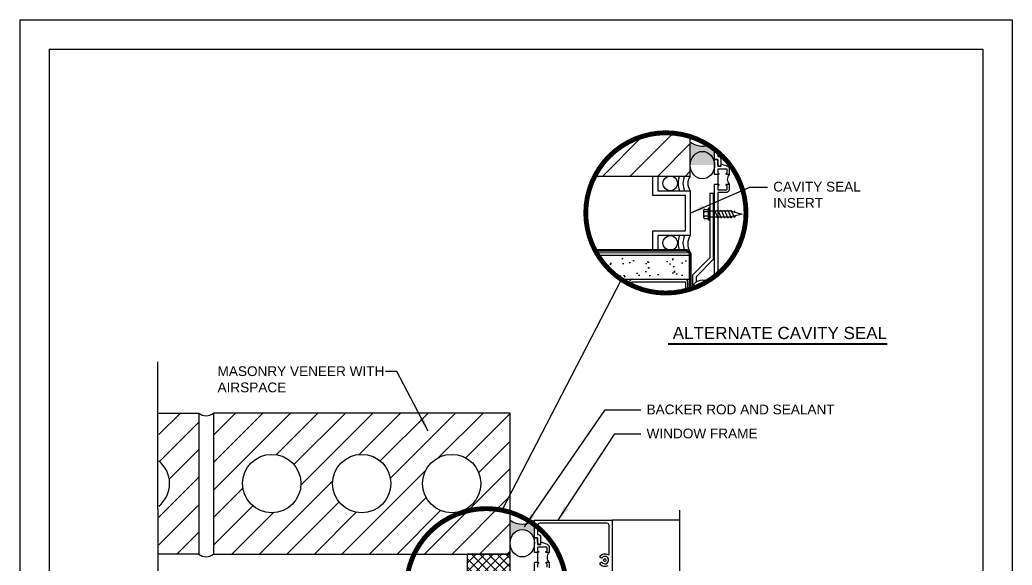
# Model space of a CAD drawing. Extents: x 0 to 848, y 0 to 627.
# Drawn here: x 0 to 25.5, y 18.99 to 33 of the extents above; entities that cross this region are included whole.
import ezdxf
from ezdxf.enums import TextEntityAlignment as Align

# ---------------------------------------------------------------- set-up
doc = ezdxf.new("R2010")
doc.units = 0
doc.header["$LTSCALE"] = 2
doc.header["$MEASUREMENT"] = 0
for name, pattern in [('CENTER', [2, 1.25, -0.25, 0.25, -0.25]), ('DASHED', [0.75, 0.5, -0.25]), ('DASHED2', [0.375, 0.25, -0.125])]:
    doc.linetypes.add(name, pattern=pattern)
doc.layers.get('0').update_dxf_attribs({"linetype": 'CONTINUOUS'})
doc.layers.get('DEFPOINTS').update_dxf_attribs({"linetype": 'CONTINUOUS'})
for name, color, linetype in [('8X11-TTB$0$B', 7, 'CONTINUOUS'), ('A-_CAVITY_SEAL', 252, 'CONTINUOUS'), ('A-ANNO-TXT0', 252, 'CONTINUOUS'), ('A-BACKER_ROD', 252, 'CONTINUOUS'), ('A-FASTENERS', 8, 'CONTINUOUS'), ('A-GYP_BOARD', 252, 'CONTINUOUS'), ('A-MASONRY', 13, 'CONTINUOUS'), ('A-METAL_STUD', 252, 'CONTINUOUS'), ('A-SEALANT', 252, 'CONTINUOUS'), ('A-TYVEK_WRAP', 160, 'CONTINUOUS'), ('A-WINDOW_FRAME', 252, 'CONTINUOUS'), ('DUPONT_FLASHING', 251, 'CENTER'), ('HATCH', 252, 'CONTINUOUS'), ('STRUCTURE', 252, 'CONTINUOUS'), ('TEXT', 7, 'CONTINUOUS')]:
    doc.layers.add(name, color=color, linetype=linetype)
doc.styles.get("Standard").update_dxf_attribs({"font": 'ARIAL.TTF', "height": 0.09375})
doc.styles.add('SWISSBT', font='swiss.ttf')
doc.dimstyles.new('ARCH_1_1-2_IN', dxfattribs={"dimscale": 0, "dimtxt": 0.09375, "dimasz": 0.09375, "dimexe": 0.0625, "dimexo": 0.0625, "dimgap": 0.0625, "dimtad": 1, "dimdec": 4, "dimlfac": 8, "dimzin": 3, "dimtxsty": 'STANDARD', "dimblk1": 'ARCHTICK', "dimblk2": 'ARCHTICK', "dimsah": 1, "dimcen": 0.0625, "dimdle": 0.0625, "dimclrd": 256, "dimclre": 256, "dimclrt": 256, "dimazin": 3, "dimtfac": 1, "dimtdec": 4, "dimtmove": 0, "dimatfit": 3, "dimtolj": 1, "dimtzin": 0})

# ---------------------------------------------------------------- blocks, each defined once
blk = doc.blocks.new('DETAIL_TITLE')
at = {"color": 0, "linetype": 'BYBLOCK'}
blk.add_lwpolyline([(0.34375, 0), (0.59375, 0)], dxfattribs=at)
at = {"color": 0, "linetype": 'BYBLOCK', "style": 'SWISSBT'}
for tag, p in [('TITLE 1', (0.34375, 0.3125)), ('TITLE 2', (0.34375, 0.0625))]:
    blk.add_attdef(tag, p, '', height=0.15625, dxfattribs=at)
blk.add_attdef('SCALE', text='', height=0.09375, dxfattribs=at).set_placement((0.34375, -0.0625), align=Align.TOP_LEFT)

msp = doc.modelspace()

# ---------------------------------------------------------------- hatches: boundary and pattern name
at = {"layer": 'A-MASONRY'}
h = msp.add_hatch(dxfattribs=at)
h.set_pattern_fill('ANSI31', color=256, scale=4, style=0)
h.set_pattern_definition([(45, (-4.75660790825174, 2.885974020689417), (-0.3535533905932737, 0.3535533905932738), [])])
h.paths.add_polyline_path([(17.22865000430346, 30.00051231899337, 0.07750612047298422), (16.60176246710938, 30.09827483984415, 0.2800647406051861), (14.77422021245201, 28.98748863008834), (17.22865000430368, 28.98748863008834)])
h = msp.add_hatch(dxfattribs=at)
h.set_pattern_fill('ANSI31', color=256, scale=4, style=0)
h.set_pattern_definition([(45, (-1589.269767004403, -601.0540570253249), (-0.3535533905932737, 0.3535533905932738), [])])
h.paths.add_polyline_path([(4.973119456928257, 22.89749193135523), (4.973119456928257, 19.27249193135523), (10.13216012647622, 19.27249193135523, -0.2885159704593732), (11.98845447532488, 20.44089243201503, -0.04922308063742766), (12.39088031816389, 20.40117893028303), (12.59811945692826, 20.80161548656207), (12.59811945692826, 22.89749193135523)])
h.paths.add_polyline_path([(9.535619456928258, 21.08499193135523, -1), (8.035619456928258, 21.08499193135523, -1)], flags=16)
h.paths.add_polyline_path([(7.223119456928257, 21.08499193135523, -1), (5.723119456928257, 21.08499193135523, -1)], flags=16)
h.paths.add_polyline_path([(11.84811945692826, 21.08499193135523, -1), (10.34811945692826, 21.08499193135523, -1)], flags=16)
h.paths.add_polyline_path([(4.598119456928257, 22.89749193135523), (3.56896131090019, 22.89749193135523), (3.56896131090019, 21.66877951990801, -0.4781844484225889), (3.56896131090019, 20.50120434280245), (3.56896131090019, 19.27249193135524), (4.598119456928257, 19.27249193135524)])
h.paths.add_polyline_path([(12.59811945692826, 19.27249193135523), (12.59811945692826, 20.34855236554116, 0.07530076526840722), (11.98845447532488, 20.44089243201503, 0.2885159704593732), (10.13216012647622, 19.27249193135523)])
at = {"layer": 'HATCH'}
h = msp.add_hatch(color=7, dxfattribs=at)
h.dxf.hatch_style = 1
edge = h.paths.add_edge_path()
edge.add_arc((16.60176246710937, 28.03948231245617), 2.058792527387993, 52.55000350765729, 57.81134374305176)
edge.add_arc((17.54115000430368, 30.27408267189296), 0.5167841960128884, 232.7926597487415, 287.72673863106934, ccw=False)
edge.add_line((17.22865000430346, 29.86248863008896), (17.22865000430346, 29.27819521230881))
edge.add_ellipse((17.54115000430368, 29.26680412695234), major_axis=(0, -0.3533871155068482), ratio=0.8842993597885473, start_angle=90, end_angle=270, ccw=False)
edge.add_line((17.85365003538475, 29.27819472835504), (17.85365003538476, 29.40748363008899))
edge.add_line((17.85365000430368, 29.40748363008899), (17.85365000430368, 29.67392541793466))
h = msp.add_hatch(dxfattribs=at)
h.set_pattern_fill('AR-SAND,_O', color=256, scale=0.25, angle=90)
h.set_pattern_definition([(127.5, (-1580.698301844198, -602.6721043091409), (-0.4817059422532897, -0.01574833952740201), [0, -0.38, 0, -0.425, 0, -0.40625]), (97.49999999999987, (-1580.698301844198, -602.6721043091409), (-0.7055365163074351, 0.4424441763169318), [0, -0.205, 0, -0.3425, 0, -0.13125]), (57.49999999999999, (-1580.698301844198, -602.9796043091409), (-0.001414763384241021, 0.7785354654378738), [0, -0.125, 0, -0.45, 0, -0.5875]), (47.5, (-1580.698301844198, -602.9796043091409), (-0.2194188912335622, 0.7515316511430734), [0, -0.0625, 0, -0.295, 0, -0.3375])])
h.paths.add_polyline_path([(17.19740000430368, 26.95262376551645), (14.85323017693753, 26.95262376551668, 0.1068134046654451), (15.45801118903381, 26.32762376551668), (17.19740000430368, 26.32762376551645)])
h = msp.add_hatch(color=7, dxfattribs=at)
h.dxf.hatch_style = 1
edge = h.paths.add_edge_path()
edge.add_ellipse((12.91061945692848, 19.55180742821923), major_axis=(0, -0.3533871155068482), ratio=0.8842993597885473, start_angle=90, end_angle=270, ccw=False)
edge.add_line((13.22311945692871, 19.55180742822219), (13.22311945692848, 19.69244693135576))
edge.add_line((13.22311945692848, 19.69244693135576), (13.22311945692848, 20.14749193135557))
edge.add_arc((12.91061945692871, 20.55908597315985), 0.5167841960128674, 232.7926597487097, 307.2073402511995, ccw=False)
edge.add_line((12.59811945692826, 20.14749193135603), (12.59811945692826, 19.55180742821571))
h = msp.add_hatch(dxfattribs=at)
h.set_pattern_fill('ANSI37', color=256, scale=1.25, style=0)
h.set_pattern_definition([(45, (-1589.269767004403, -601.0540570253249), (-0.110485434560398, 0.1104854345603981), []), (135, (-1589.269767004403, -601.0540570253249), (-0.1104854345603981, -0.110485434560398), [])])
h.paths.add_polyline_path([(12.59811945692826, 19.27249193135523), (11.49270135336968, 19.27249193135523), (11.49270135336968, 17.36262706678301), (12.59811945692826, 17.36262706678301)])

# ---------------------------------------------------------------- linework, layer by layer
at = {"layer": '8X11-TTB$0$B', "color": 7}
for p, q in [((0.7499999999999893, 32.25), (0.75, 0.7499999999999964)), ((0.7499999999999893, 32.25), (24.75, 32.25000000000001)), ((24.75, 32.25000000000001), (24.75, 0.7499999999999964))]:
    msp.add_line(p, q, dxfattribs=at)
at = {"layer": 'A-_CAVITY_SEAL', "elevation": 2.979996827461486e-09}
msp.add_lwpolyline([(16.26803606107381, 27.07762376551611), (16.26803606107381, 27.579718921889), (17.10365000430346, 27.579718921889), (17.10365000430346, 28.48539347371545), (16.26803606107381, 28.48539347371545), (16.26803606107381, 28.98748863008834), (16.39303606107381, 28.98748863008834), (16.39303606107381, 28.61039347371545), (17.22865000430346, 28.61039347371545), (17.22865000430346, 27.454718921889), (16.39303606107381, 27.454718921889), (16.39303606107381, 27.07762376551611)], close=True, dxfattribs=at)
at = {"layer": 'A-ANNO-TXT0', "linetype": 'DASHED2', "ltscale": 0.125, "const_width": 0.125, "flags": 128}
for points in [[(16.60176246710938, 25.98068978506817, 0.9999999999999999), (16.60176246710938, 30.09827483984415, 0.9999999999999999)], [(11.98845447532488, 16.32330737723905, 0.9999999999999999), (11.98845447532488, 20.44089243201503, 0.9999999999999999)]]:
    msp.add_lwpolyline(points, format="xyb", close=True, dxfattribs=at)
at = {"layer": 'A-ANNO-TXT0', "elevation": 2.979996827461487e-09}
msp.add_lwpolyline([(16.96103911416816, 15.56444673635471), (16.96103911416816, 17.7974819313558), (17.16101911416802, 17.84750193135582), (16.76103911416811, 17.94748193135578), (16.96103911416816, 17.99748193135574), (16.96103911416816, 20.3974919313558)], dxfattribs=at)
at = {"layer": 'A-BACKER_ROD'}
for centre in [(16.71233152885923, 28.79894105190189, 2.979996827461486e-09), (16.71233152885923, 27.26617134370255, 2.979996827461486e-09)]:
    msp.add_circle(centre, 0.1885475781864443, dxfattribs=at)
for centre in [(17.54115000430368, 29.26680412695234, 2.979996827461486e-09), (12.91061945692848, 19.55180742821923, 2.979996827461486e-09)]:
    msp.add_ellipse(centre, major_axis=(0, -0.3533871155068482), ratio=0.8842993597885473, dxfattribs=at)
msp.add_ellipse((17.54115000430346, 25.95817813322546, 2.979996827461486e-09), major_axis=(1.317836941354424e-13, 0.3533871155068506), ratio=0.8842993597883506, start_param=-0.4269298809796398, end_param=1.202950671469518, dxfattribs=at)
at = {"layer": 'A-FASTENERS'}
for p, q in [((17.57998193709357, 27.910713845667, 2.979996827461446e-09), (17.57998193709357, 28.109932595667, 2.979996827461446e-09)), ((17.59990381209371, 28.12985447066703, 2.979996827461446e-09), (17.69951318709371, 28.12985447066703, 2.979996827461446e-09)), ((17.69951318709371, 28.06509904039862, 2.979996827461446e-09), (17.59990381209371, 28.06509904039862, 2.979996827461446e-09)), ((17.69951318709371, 27.85560444014945, 2.979996827461446e-09), (17.69951318709371, 28.16504200118456, 2.979996827461446e-09)), ((17.72865000430368, 28.16504200118456, 2.979996827461446e-09), (17.69951318709371, 28.16504200118456, 2.979996827461446e-09)), ((17.69951318709371, 28.12985447066703, 2.979996827461446e-09), (17.69951318709371, 27.89079197066698, 2.979996827461446e-09)), ((17.72865000430368, 27.85560444014945, 2.979996827461446e-09), (17.72865000430368, 28.16504200118456, 2.979996827461446e-09)), ((18.27891810196973, 28.08046787398732, 2.979996827461446e-09), (17.72865000430368, 28.08046787398754, 2.979996827461446e-09)), ((17.85491450089551, 28.110176736292, 2.979996827461446e-09), (17.83520014542676, 28.08091037887013, 2.979996827461446e-09)), ((17.85491450089551, 28.110176736292, 2.979996827461446e-09), (17.93928034562208, 27.90543430465138, 2.979996827461446e-09)), ((17.93929560441114, 28.110176736292, 2.979996827461446e-09), (17.91958124894239, 28.08091037887013, 2.979996827461446e-09)), ((17.93929560441114, 28.110176736292, 2.979996827461446e-09), (18.0236614491377, 27.90543430465138, 2.979996827461446e-09)), ((18.02367670792676, 28.110176736292, 2.979996827461446e-09), (18.00396235245801, 28.08091037887013, 2.979996827461446e-09)), ((18.02367670792676, 28.110176736292, 2.979996827461446e-09), (18.10804255265333, 27.90543430465138, 2.979996827461446e-09)), ((18.10805781144239, 28.110176736292, 2.979996827461446e-09), (18.08834345597364, 28.08091037887013, 2.979996827461446e-09)), ((18.10805781144239, 28.110176736292, 2.979996827461446e-09), (18.19242365616895, 27.90543430465138, 2.979996827461446e-09)), ((18.19243891495801, 28.110176736292, 2.979996827461446e-09), (18.17272455948926, 28.08091037887013, 2.979996827461446e-09)), ((18.19243891495801, 28.110176736292, 2.979996827461446e-09), (18.27680475968458, 27.90543430465138, 2.979996827461446e-09)), ((18.27682001847364, 28.110176736292, 2.979996827461446e-09), (18.25710566300489, 28.08091037887013, 2.979996827461446e-09)), ((18.27682001847364, 28.110176736292, 2.979996827461446e-09), (18.35445414436952, 27.92177111117516, 2.979996827461446e-09)), ((18.27891810196973, 28.08046787398732, 2.979996827461446e-09), (18.56060897368519, 28.0077826322881, 2.979996827461446e-09)), ((18.36940976649924, 28.0902556670147, 2.979996827461446e-09), (18.34969541103049, 28.06098930959283, 2.979996827461446e-09)), ((17.69951318709371, 27.95554740093573, 2.979996827461446e-09), (17.59990381209371, 27.95554740093573, 2.979996827461446e-09)), ((17.69951318709371, 27.89079197066698, 2.979996827461446e-09), (17.59990381209371, 27.89079197066698, 2.979996827461446e-09)), ((17.72865000430368, 27.85560444014945, 2.979996827461446e-09), (17.69951318709371, 27.85560444014945, 2.979996827461446e-09)), ((17.72865000430368, 27.93509739058911, 2.979996827461446e-09), (18.27891810196973, 27.93509739058888, 2.979996827461446e-09)), ((17.95904047745801, 27.93470066207325, 2.979996827461446e-09), (17.93928034562208, 27.90543430465138, 2.979996827461446e-09)), ((18.04342158097364, 27.93470066207325, 2.979996827461446e-09), (18.0236614491377, 27.90543430465138, 2.979996827461446e-09)), ((18.12780268448926, 27.93470066207325, 2.979996827461446e-09), (18.10804255265333, 27.90543430465138, 2.979996827461446e-09)), ((18.21218378800489, 27.93470066207325, 2.979996827461446e-09), (18.19242365616895, 27.90543430465138, 2.979996827461446e-09)), ((18.30061228721405, 27.94069518326259, 2.979996827461446e-09), (18.27680475968458, 27.90543430465138, 2.979996827461446e-09)), ((18.56060897368519, 28.0077826322881, 2.979996827461446e-09), (18.27891810196973, 27.93509739058888, 2.979996827461446e-09)), ((18.381286255789, 27.96151164376417, 2.979996827461446e-09), (18.35445414436952, 27.92177111117516, 2.979996827461446e-09))]:
    msp.add_line(p, q, dxfattribs=at)
for centre, start, end in [((17.59990381209371, 28.109932595667, 2.979996827461446e-09), 90, 180), ((17.59990381209371, 28.08502091539864, 2.979996827461446e-09), 180, 270), ((17.59990381209371, 28.0451771653986, 2.979996827461446e-09), 90, 180), ((17.59990381209371, 27.97546927593575, 2.979996827461446e-09), 180, 270), ((17.59990381209371, 27.93562552593571, 2.979996827461446e-09), 90, 180), ((17.59990381209371, 27.910713845667, 2.979996827461446e-09), 180, 270)]:
    msp.add_arc(centre, 0.019921875, start, end, dxfattribs=at)
at = {"layer": 'A-GYP_BOARD', "linetype": 'CONTINUOUS'}
msp.add_line((3.548677074508624, 20.43191877532119), (3.548677074508606, 24.21627816132136), dxfattribs=at)
at = {"layer": 'A-MASONRY', "elevation": 2.979996827461486e-09}
for points in [[(14.77422021245201, 28.98748863008834), (17.22865000430346, 28.98748863008834), (17.22865000430346, 30.00051231899326)], [(3.56896131090019, 22.89749193135523), (4.598119456928257, 22.89749193135523), (4.598119456928257, 19.27249193135523), (3.56896131090019, 19.27249193135523)]]:
    msp.add_lwpolyline(points, dxfattribs=at)
msp.add_lwpolyline([(12.59811945692826, 22.89749193135523), (4.973119456928257, 22.89749193135523), (4.973119456928257, 19.27249193135523), (12.59811945692826, 19.27249193135523)], close=True, dxfattribs=at)
at = {"layer": 'A-MASONRY'}
for centre in [(6.473119456928257, 21.08499193135523, 2.979996827461486e-09), (8.785619456928258, 21.08499193135523, 2.979996827461486e-09), (11.09811945692826, 21.08499193135523, 2.979996827461486e-09)]:
    msp.add_circle(centre, 0.75, dxfattribs=at)
for centre, radius, start, end in [((4.785619456928029, 23.12121068878693, 2.979996827461486e-09), 0.2919012374533256, 230.0334297092306, 309.9665702907694), ((3.098119456928257, 21.08499193135523, 2.979996827461486e-09), 0.75, 308.8871968964316, 51.11280310356828), ((4.785619456928029, 19.49621068878693, 2.979996827461486e-09), 0.2919012374533256, 230.0334297092306, 309.9665702907694)]:
    msp.add_arc(centre, radius, start, end, dxfattribs=at)
at = {"layer": 'A-METAL_STUD', "elevation": 2.979996827461446e-09}
for points in [[(17.3859951182871, 26.26493200865988), (17.3859951182871, 26.40435811012864), (17.82865000430359, 26.85087005213879), (17.82865000430359, 28.54059274902303), (17.72865000430368, 28.54059274902303), (17.72865000430368, 26.88729177455181), (17.28599511828719, 26.44077983254166), (17.28599511828719, 26.16220675210647)], [(14.85323017693753, 26.95262376551668), (17.19740000430368, 26.95262376551656), (17.19740000430368, 26.32762376551656), (15.45801118903404, 26.32762376551668)], [(15.72865000430414, 26.17499812155424), (15.72865000430414, 26.26512376551656), (17.10365000430368, 26.26512376551656), (17.10365000430368, 26.04280117345635)]]:
    msp.add_lwpolyline(points, dxfattribs=at)
msp.add_lwpolyline([(17.16615000430368, 26.05955974359435), (17.16615000430368, 26.26512376551656, 0.414213562373095), (17.10365000430368, 26.32762376551656), (15.72865000430369, 26.32762376551656, 0.414213562373095), (15.66615000430369, 26.26512376551656), (15.66615000430369, 26.20556410537287)], format="xyb", dxfattribs=at)
at = {"layer": 'A-SEALANT'}
for p, q in [((17.93365003538491, 29.02647867927712, 2.979996827461487e-09), (17.93365003538491, 28.77647867927712, 2.979996827461487e-09)), ((13.30311948800971, 19.31148198054402, 2.979996827461487e-09), (13.30311948800971, 19.06148198054402, 2.979996827461487e-09))]:
    msp.add_line(p, q, dxfattribs=at)
at = {"layer": 'A-SEALANT', "elevation": 2.979996827461486e-09}
msp.add_lwpolyline([(12.59811945692826, 19.27249193135523), (11.49270135336968, 19.27249193135523), (11.49270135336968, 17.36262706678301), (12.59811945692826, 17.36262706678301)], close=True, dxfattribs=at)
at = {"layer": 'A-SEALANT'}
for centre, radius, start, end in [((17.54115000430368, 30.27408267189296, 2.979996827461487e-09), 0.5167841960128893, 232.7926597487374, 287.7267385721968), ((17.47792984282108, 28.79894105190189, 2.979996827461486e-09), 0.5625549985704044, 160.417554434698, 199.5824455653019), ((17.47792984282108, 28.79894105190189, 2.979996827461486e-09), 0.4375549985704044, 154.4745657267058, 205.5254342732941), ((17.47792984282108, 28.79894105190189, 2.979996827461486e-09), 0.3125549985704044, 142.8972634113157, 217.1027365886842), ((18.35990003538489, 28.90147867927712, 2.979996827461487e-09), 0.1812500000000527, 136.3971810273106, 223.6028189726894), ((17.47792984282108, 27.26617134370255, 2.979996827461486e-09), 0.5625549985704044, 160.417554434698, 199.5824455653019), ((17.47792984282108, 27.26617134370255, 2.979996827461486e-09), 0.4375549985704044, 154.4745657267058, 205.5254342732941), ((17.54611770713171, 27.2432880053461, 2.979996827461486e-09), 0.381429908121029, 146.3367065698904, 211.639826776544), ((12.91061945692848, 20.55908597315985, 2.979996827461487e-09), 0.5167841960128893, 232.7926597487374, 307.2073402512272), ((13.72936948800969, 19.18648198054402, 2.979996827461487e-09), 0.1812500000000527, 136.3971810273106, 223.6028189726894)]:
    msp.add_arc(centre, radius, start, end, dxfattribs=at)
at = {"layer": 'A-TYVEK_WRAP', "linetype": 'DASHED', "ltscale": 0.5, "const_width": 0.03, "elevation": 2.979996827461446e-09}
msp.add_lwpolyline([(17.16457067231221, 27.01512376551634), (14.81589678399081, 27.01512376551634)], dxfattribs=at)
at = {"layer": 'A-WINDOW_FRAME'}
msp.add_line((16.96103911416816, 20.1474919313558, 2.979996827461487e-09), (15.22311945692871, 20.1474919313558, 2.979996827461487e-09), dxfattribs=at)
at = {"layer": 'A-WINDOW_FRAME', "elevation": 2.979996827461487e-09}
for points in [[(17.93365000430384, 29.60941933638239), (17.93365000430384, 29.48748363008903), (17.95365000430382, 29.48748363008903, -0.414213562373095), (18.01365000430377, 29.42748363008897), (18.01365000430377, 29.23748363008903), (17.99565000430374, 29.23748363008903, -0.414213562373095), (17.93365000430384, 29.29948363008893), (17.93365000430384, 29.40748363008899), (17.85365000430368, 29.40748363008899), (17.85365000430368, 29.67392541793456)], [(17.85365003538476, 26.4050392307839), (17.85365003538476, 28.76647867927713), (17.86365003538497, 28.77647867927712), (17.94915003538489, 28.77647867927712, -1.008230869162709), (17.94889593702413, 28.74548076219045, 0.4190234982698556), (17.93365003538491, 28.73048277791312), (17.93365003538491, 28.65047867927714, 0.4142135623730605), (17.94865003538478, 28.63547867927716), (18.16365003538493, 28.63547867927716, 0.4142135623731296), (18.1786500353848, 28.65047867927714), (18.1786500353848, 28.73047867927718, 0.414213562373095), (18.16365003538493, 28.74547867927717), (18.16315003538483, 28.74547867927717, -0.9999999999999999), (18.16315003538483, 28.77647867927712), (18.22865003538476, 28.77647867927712), (18.22865003538476, 28.63547867927716, -0.4142135623731174), (18.15865003538482, 28.56547867927711), (17.95365003538489, 28.56547867927711, 0.414213562373082), (17.93365003538491, 28.54547867927712), (17.93365003538491, 26.46954531489811)], [(15.11360594341516, 18.97184950875575, -0.3397540095737931), (14.91511945692849, 19.00373941482675), (14.91511945692849, 19.04770489905317), (14.94460012197731, 19.06472556895503, -0.3865446749096253), (14.95774482054406, 19.06186737362563, 3.127286275187395), (14.95774482054429, 19.17210648908619, -0.386544674909742), (14.94460012197731, 19.16924829375679), (14.91511945692849, 19.18626896365865), (14.91511945692849, 19.23023444788495, -0.3397540095737929), (15.11360594341516, 19.26212435395607, 0.5680984128595217), (15.14311945692856, 19.27971676881666), (15.14311945692856, 20.00749193135593, 0.414213562373095), (15.08311945692861, 20.06749193135587), (13.36311945692858, 20.06749193135587, 0.414213562373095), (13.30311945692864, 20.00749193135593), (13.30311945692864, 19.77248693135593), (13.32311945692862, 19.77248693135593, -0.414213562373095), (13.38311945692857, 19.71248693135587), (13.38311945692857, 19.52248693135593), (13.36511945692854, 19.52248693135593, -0.414213562373095), (13.30311945692864, 19.58448693135583), (13.30311945692864, 19.69248693135589), (13.22311945692848, 19.69248693135589), (13.22311945692848, 20.14748693135593), (15.22311945692848, 20.14748693135593), (15.22311945692848, 18.78996723438624)], [(13.22311948800956, 16.10253698054404), (13.22311948800956, 19.05148198054403), (13.23311948800978, 19.06148198054402), (13.31861948800969, 19.06148198054402, -1.008230869162709), (13.31836538964893, 19.03048406345735, 0.4190234982698556), (13.30311948800971, 19.01548607918002), (13.30311948800971, 18.93548198054404, 0.4142135623730605)], [(13.5481194880096, 18.93548198054404), (13.5481194880096, 19.01548198054408, 0.414213562373095), (13.53311948800973, 19.03048198054407), (13.53261948800963, 19.03048198054407, -0.9999999999999999), (13.53261948800963, 19.06148198054402), (13.59811948800956, 19.06148198054402), (13.59811948800956, 18.92048198054405, -0.4142135623731174)]]:
    msp.add_lwpolyline(points, format="xyb", dxfattribs=at)
for points in [[(17.93365003538491, 29.07247867927717, 0.4142135623730605), (17.94865003538478, 29.05747867927718), (17.94915003538489, 29.05747867927718, -0.9999999999999999), (17.94915003538489, 29.02647867927712), (17.86365003538497, 29.02647867927712), (17.85365003538476, 29.03647867927711), (17.85365003538476, 29.40748367927719), (17.93365003538491, 29.40748367927719), (17.93365003538491, 29.23748367927712), (18.01965003538492, 29.23748367927712), (18.01965003538492, 29.29948367927713), (18.18262745631835, 29.24006367604315, -0.3151483099505404), (18.22865003538476, 29.17429831064939), (18.22865003538476, 29.02647867927712), (18.16315003538483, 29.02647867927712, -1.008230869162825), (18.16340413374558, 29.05747659636378, 0.4190234982697333), (18.1786500353848, 29.07247458064111), (18.1786500353848, 29.1524786792771, 0.4142135623731299), (18.16365003538493, 29.1674786792772), (17.94865003538478, 29.1674786792772, 0.4142135623730949), (17.93365003538491, 29.1524786792771)], [(13.30311948800971, 19.35748198054407, 0.4142135623730605), (13.31811948800958, 19.34248198054408), (13.31861948800969, 19.34248198054408, -0.9999999999999999), (13.31861948800969, 19.31148198054402), (13.23311948800978, 19.31148198054402), (13.22311948800956, 19.32148198054401), (13.22311948800956, 19.69248698054409), (13.30311948800971, 19.69248698054409), (13.30311948800971, 19.52248698054402), (13.38911948800972, 19.52248698054402), (13.38911948800972, 19.58448698054403), (13.55209690894315, 19.52506697731005, -0.3151483099505404), (13.59811948800956, 19.45930161191629), (13.59811948800956, 19.31148198054402), (13.53261948800963, 19.31148198054402, -1.008230869162825), (13.53287358637038, 19.34247989763068, 0.4190234982697333), (13.5481194880096, 19.35747788190801), (13.5481194880096, 19.43748198054399, 0.4142135623731299), (13.53311948800973, 19.45248198054409), (13.31811948800958, 19.45248198054409, 0.4142135623730949), (13.30311948800971, 19.43748198054399)], [(14.98890415109503, 19.11699193180206, 0.0949971087653755), (15.00864918658675, 19.13584862215848, -3.127286275175908), (15.00864918658652, 19.09813524055343, 0.09499711044848136)]]:
    msp.add_lwpolyline(points, format="xyb", close=True, dxfattribs=at)
at = {"layer": 'DEFPOINTS'}
for p, q in [((-5.329070518200751e-15, 33), (0, -3.552713678800501e-15)), ((-5.329070518200751e-15, 33), (25.5, 33)), ((25.5, 33), (25.5, -3.552713678800501e-15))]:
    msp.add_line(p, q, dxfattribs=at)
at = {"layer": 'DUPONT_FLASHING', "linetype": 'CONTINUOUS', "const_width": 0.075, "elevation": 2.979996827461446e-09}
msp.add_lwpolyline([(17.22865000430368, 26.07845230591906), (17.22865000430368, 26.95262376551599, 0.414213562373095), (17.10365000430368, 27.07762376551599), (14.78147270816765, 27.07762376551622)], format="xyb", dxfattribs=at)
at = {"layer": 'STRUCTURE'}
msp.add_lwpolyline([(3.548677074508624, 20.43191877532119), (3.548674118692356, 18.62568344340335), (2.863347805150716, 18.30945273512328), (4.247716062187616, 17.95438481551908), (3.548677074508691, 17.63195580027226), (3.548677074508663, 15.83191877532118)], dxfattribs=at)
at = {"layer": 'TEXT'}
msp.add_line((12.39088031816385, 20.40117893028295), (15.45801118903404, 26.32762376551668, 2.979996827461446e-09), dxfattribs=at)
msp.add_lwpolyline([(16.65224127787468, 24.67296063551586, 0.05, 0.05, 0), (22.29654352167784, 24.67296063551586, 0.05, 0.05, 0)], format="xyseb", dxfattribs=at)

# ---------------------------------------------------------------- block references
ref = msp.add_blockref('DETAIL_TITLE', (16.08974127787468, 24.67296063551586), dxfattribs=dict(at, xscale=2, yscale=2, zscale=2))
ref.add_attrib('TITLE 2', 'ALTERNATE CAVITY SEAL', (16.77724127787468, 24.79796063551586), dxfattribs={"layer": '0', "color": 0, "linetype": 'BYBLOCK', "height": 0.3125, "style": 'SWISSBT'})

# ---------------------------------------------------------------- texts
at = {"layer": 'TEXT', "char_height": 0.25, "attachment_point": 1}
for s, insert, width in [('CAVITY SEAL INSERT', (19.35968313380129, 28.83849176477585), 2.6875), ('MASONRY VENEER WITH AIRSPACE', (5.079975966664219, 24.09765267221562), 4.875), ('BACKER ROD AND SEALANT', (16.10513274337739, 23.1143573689869), 5.75), ('WINDOW FRAME', (16.10513274337739, 22.49679872991598), 5.75)]:
    msp.add_mtext(s, dxfattribs=dict(at, insert=insert, width=width))

# ---------------------------------------------------------------- leaders
at = {"layer": 'TEXT'}
for points, override in [([(17.22865000430346, 28.03255619780222), (18.75556505439129, 28.70372775834491), (19.21517566000687, 28.70372775834491)], {"dimscale": 4, "dimtad": 0}), ([(10.49209219810626, 22.43398510408119), (9.689088854460747, 23.96288866578467), (9.400219815663545, 23.96288866578467)], {"dimscale": 4, "dimgap": 0.0625, "dimtad": 0}), ([(12.96632536438818, 19.97596724590662), (15.04514384221824, 22.97959336255596), (15.96062526958297, 22.97959336255596)], {"dimscale": 4, "dimtad": 0}), ([(13.8302414723725, 20.14749193135569), (15.29287873857942, 22.36203472348504), (15.96062526958297, 22.36203472348504)], {"dimscale": 4, "dimgap": 0.0625, "dimtad": 0})]:
    msp.add_leader(points, dimstyle='ARCH_1_1-2_IN', override=override, dxfattribs=at)

doc.saveas('drawing.dxf')
